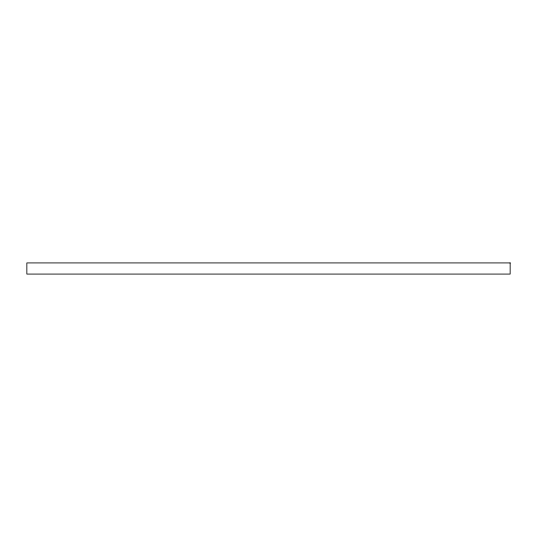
<?xml version="1.0" encoding="UTF-8"?>
<svg xmlns="http://www.w3.org/2000/svg" width="537" height="537" viewBox="0 0 537 537"><rect width="100%" height="100%" fill="white"/><g stroke="black" fill="none" stroke-linecap="round" stroke-linejoin="round"><path stroke-width="0.81" d="M510.15 262.922L26.85 262.922L26.85 274.078L510.15 274.078L510.15 262.922"/></g></svg>
